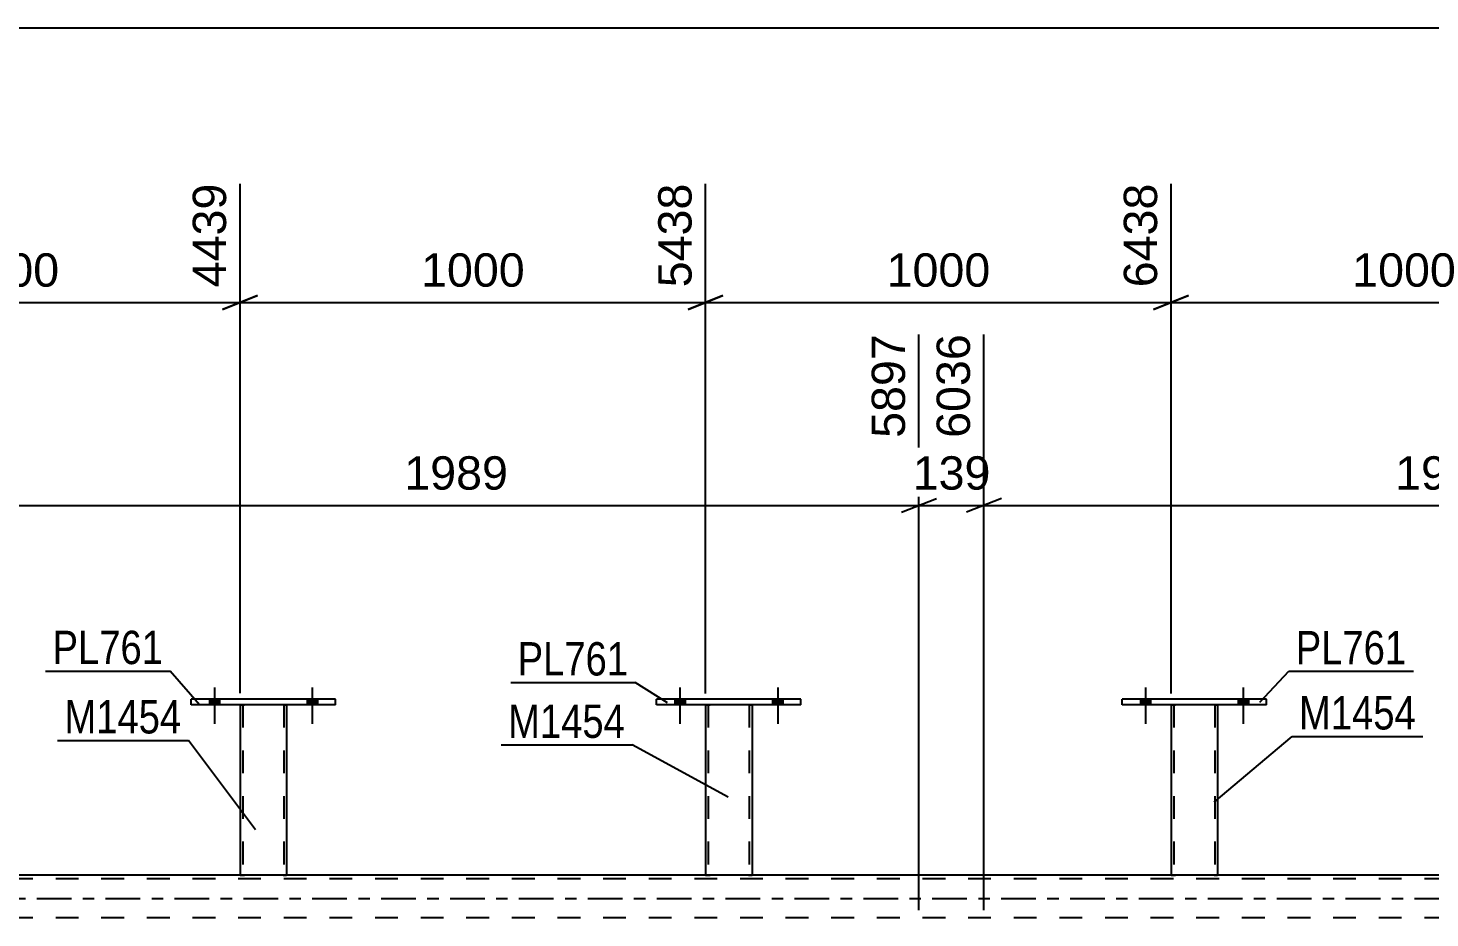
# Model space of a CAD drawing. Header units: millimetres. Extents: x 0 to 841, y 0 to 594.
# Drawn here: x 207.9 to 328.3, y 434.6 to 511.1 of the extents above; entities that cross this region are included whole.
import ezdxf

# ---------------------------------------------------------------- set-up
doc = ezdxf.new("R2010")
doc.units = ezdxf.units.MM
doc.linetypes.add('DXK_LINE_DOT2', pattern=[3.9198, 1.9599, -1.9599])
doc.linetypes.add('DXK_LINE_DOT3', pattern=[5.9187, 2.979, -0.9799, 0.9799, -0.9799])
doc.styles.add('Arial', font='arial.ttf', dxfattribs={"height": 0.2})
doc.styles.add('Arial Narrow', font='ARIALN.TTF', dxfattribs={"height": 0.2})

# ---------------------------------------------------------------- blocks, each defined once
blk = doc.blocks.new('Bolt-318892383-4296 - 4224')
at = {"linetype": 'Continuous'}
for points in [[(223.47, 452.92), (224.35, 452.92), (224.35, 453.4), (223.47, 453.4)], [(231.87, 452.92), (232.75, 452.92), (232.75, 453.4), (231.87, 453.4)]]:
    blk.add_hatch(color=1, dxfattribs=at).paths.add_polyline_path(points)
at = {"color": 1, "linetype": 'Continuous'}
for p, q in [((223.91, 454.4), (223.91, 451.28)), ((232.31, 454.4), (232.31, 451.28)), ((223.47, 453.4), (223.47, 452.92)), ((224.35, 453.4), (224.35, 452.92)), ((231.87, 453.4), (231.87, 452.92)), ((232.75, 453.4), (232.75, 452.92))]:
    blk.add_line(p, q, dxfattribs=at)
blk = doc.blocks.new('Bolt-318892383-4372 - 4224')
at = {"linetype": 'Continuous'}
for points in [[(303.46, 452.92), (304.34, 452.92), (304.34, 453.4), (303.46, 453.4)], [(311.86, 452.92), (312.74, 452.92), (312.74, 453.4), (311.86, 453.4)]]:
    blk.add_hatch(color=1, dxfattribs=at).paths.add_polyline_path(points)
at = {"color": 1, "linetype": 'Continuous'}
for p, q in [((303.9, 454.4), (303.9, 451.28)), ((312.3, 454.4), (312.3, 451.28)), ((303.46, 453.4), (303.46, 452.92)), ((304.34, 453.4), (304.34, 452.92)), ((311.86, 453.4), (311.86, 452.92)), ((312.74, 453.4), (312.74, 452.92))]:
    blk.add_line(p, q, dxfattribs=at)
blk = doc.blocks.new('Part-318892383-4342 - 4224')
at = {"color": 2, "linetype": 'Continuous'}
for p, q in [((226.11, 452.92), (226.11, 438.28)), ((230.11, 452.92), (230.11, 438.28)), ((226.15, 438.28), (226.11, 438.28)), ((226.25, 438.28), (226.15, 438.28)), ((226.41, 438.28), (226.25, 438.28)), ((229.81, 438.28), (226.41, 438.28)), ((229.97, 438.28), (229.81, 438.28)), ((230.07, 438.28), (229.97, 438.28)), ((230.11, 438.28), (230.07, 438.28))]:
    blk.add_line(p, q, dxfattribs=at)
at = {"color": 7, "linetype": 'DXK_LINE_DOT2'}
for p, q in [((226.11, 452.92), (226.11, 452.92)), ((226.11, 452.92), (226.11, 452.92)), ((226.11, 452.92), (226.11, 452.92)), ((226.15, 452.92), (226.11, 452.92)), ((226.11, 452.92), (226.15, 452.92)), ((226.25, 452.92), (226.15, 452.92)), ((226.15, 452.92), (226.25, 452.92)), ((226.41, 452.92), (226.25, 452.92)), ((226.25, 452.92), (226.41, 452.92)), ((226.35, 452.92), (226.35, 452.92)), ((226.35, 452.92), (226.35, 438.28)), ((226.37, 452.92), (226.35, 452.92)), ((226.35, 452.92), (226.37, 452.92)), ((226.42, 452.92), (226.37, 452.92)), ((226.37, 452.92), (226.42, 452.92)), ((229.82, 452.92), (226.41, 452.92)), ((229.82, 452.92), (226.41, 452.92)), ((229.73, 452.92), (226.42, 452.92)), ((226.42, 452.92), (226.5, 452.92)), ((229.8, 452.92), (226.5, 452.92)), ((229.8, 452.92), (229.73, 452.92)), ((229.86, 452.92), (229.8, 452.92)), ((229.8, 452.92), (229.86, 452.92)), ((229.82, 452.92), (229.97, 452.92)), ((229.97, 452.92), (229.82, 452.92)), ((229.87, 452.92), (229.86, 452.92)), ((229.86, 452.92), (229.87, 452.92)), ((229.87, 452.92), (229.87, 452.92)), ((229.87, 452.92), (229.87, 438.28)), ((229.97, 452.92), (230.08, 452.92)), ((230.08, 452.92), (229.97, 452.92)), ((230.08, 452.92), (230.11, 452.92)), ((230.11, 452.92), (230.08, 452.92)), ((230.11, 452.92), (230.11, 452.92)), ((230.11, 452.92), (230.11, 452.92)), ((230.11, 452.92), (230.11, 452.92)), ((226.11, 438.28), (226.15, 438.28)), ((226.15, 438.28), (226.25, 438.28)), ((226.25, 438.28), (226.41, 438.28)), ((226.37, 438.28), (226.35, 438.28)), ((226.35, 438.28), (226.37, 438.28)), ((226.42, 438.28), (226.37, 438.28)), ((226.37, 438.28), (226.41, 438.28)), ((229.81, 438.28), (226.41, 438.28)), ((226.41, 438.28), (226.42, 438.28)), ((229.72, 438.28), (226.42, 438.28)), ((226.42, 438.28), (226.5, 438.28)), ((229.85, 438.28), (226.5, 438.28)), ((229.8, 438.28), (229.72, 438.28)), ((229.85, 438.28), (229.8, 438.28)), ((229.81, 438.28), (229.97, 438.28)), ((229.87, 438.28), (229.85, 438.28)), ((229.85, 438.28), (229.87, 438.28)), ((229.97, 438.28), (230.07, 438.28)), ((230.07, 438.28), (230.11, 438.28))]:
    blk.add_line(p, q, dxfattribs=at)
blk = doc.blocks.new('Part-318892383-4353 - 4224')
at = {"color": 7, "linetype": 'DXK_LINE_DOT2'}
for p, q in [((768.84, 437.96), (84.35, 437.96)), ((230.11, 438.28), (226.11, 438.28)), ((270.1, 438.28), (266.1, 438.28)), ((310.1, 438.28), (306.1, 438.28)), ((768.84, 434.6), (84.35, 434.6))]:
    blk.add_line(p, q, dxfattribs=at)
at = {"color": 2, "linetype": 'Continuous'}
for p, q in [((226.11, 438.28), (190.1, 438.28)), ((266.1, 438.28), (230.11, 438.28)), ((306.1, 438.28), (270.1, 438.28)), ((346.1, 438.28), (310.1, 438.28))]:
    blk.add_line(p, q, dxfattribs=at)
at = {"color": 7, "linetype": 'DXK_LINE_DOT3'}
blk.add_line((84.35, 436.28), (778.64, 436.28), dxfattribs=at)
blk = doc.blocks.new('Part-318892383-4368 - 4224')
at = {"color": 2, "linetype": 'Continuous'}
for p, q in [((261.9, 452.92), (261.9, 453.4)), ((274.3, 453.4), (261.9, 453.4)), ((274.3, 452.92), (261.9, 452.92)), ((274.3, 452.92), (274.3, 453.4))]:
    blk.add_line(p, q, dxfattribs=at)
blk = doc.blocks.new('Bolt-318892383-4373 - 4224')
at = {"linetype": 'Continuous'}
for points in [[(303.46, 452.92), (304.34, 452.92), (304.34, 453.4), (303.46, 453.4)], [(311.86, 452.92), (312.74, 452.92), (312.74, 453.4), (311.86, 453.4)]]:
    blk.add_hatch(color=1, dxfattribs=at).paths.add_polyline_path(points)
at = {"color": 1, "linetype": 'Continuous'}
for p, q in [((303.9, 454.4), (303.9, 451.28)), ((312.3, 454.4), (312.3, 451.28)), ((303.46, 453.4), (303.46, 452.92)), ((304.34, 453.4), (304.34, 452.92)), ((311.86, 453.4), (311.86, 452.92)), ((312.74, 453.4), (312.74, 452.92))]:
    blk.add_line(p, q, dxfattribs=at)
blk = doc.blocks.new('Bolt-318892383-4374 - 4224')
at = {"linetype": 'Continuous'}
for points in [[(263.46, 452.92), (264.34, 452.92), (264.34, 453.4), (263.46, 453.4)], [(271.86, 452.92), (272.74, 452.92), (272.74, 453.4), (271.86, 453.4)]]:
    blk.add_hatch(color=1, dxfattribs=at).paths.add_polyline_path(points)
at = {"color": 1, "linetype": 'Continuous'}
for p, q in [((263.9, 454.4), (263.9, 451.28)), ((272.3, 454.4), (272.3, 451.28)), ((263.46, 453.4), (263.46, 452.92)), ((264.34, 453.4), (264.34, 452.92)), ((271.86, 453.4), (271.86, 452.92)), ((272.74, 453.4), (272.74, 452.92))]:
    blk.add_line(p, q, dxfattribs=at)
blk = doc.blocks.new('Bolt-318892383-4375 - 4224')
at = {"linetype": 'Continuous'}
for points in [[(223.47, 452.92), (224.35, 452.92), (224.35, 453.4), (223.47, 453.4)], [(231.87, 452.92), (232.75, 452.92), (232.75, 453.4), (231.87, 453.4)]]:
    blk.add_hatch(color=1, dxfattribs=at).paths.add_polyline_path(points)
at = {"color": 1, "linetype": 'Continuous'}
for p, q in [((223.91, 454.4), (223.91, 451.28)), ((232.31, 454.4), (232.31, 451.28)), ((223.47, 453.4), (223.47, 452.92)), ((224.35, 453.4), (224.35, 452.92)), ((231.87, 453.4), (231.87, 452.92)), ((232.75, 453.4), (232.75, 452.92))]:
    blk.add_line(p, q, dxfattribs=at)
blk = doc.blocks.new('Part-318892383-4404 - 4224')
at = {"color": 2, "linetype": 'Continuous'}
for p, q in [((301.9, 452.92), (301.9, 453.4)), ((314.3, 453.4), (301.9, 453.4)), ((314.3, 452.92), (301.9, 452.92)), ((314.3, 452.92), (314.3, 453.4))]:
    blk.add_line(p, q, dxfattribs=at)
blk = doc.blocks.new('Part-318892383-4409 - 4224')
at = {"color": 2, "linetype": 'Continuous'}
for p, q in [((306.1, 452.92), (306.1, 438.28)), ((310.1, 452.92), (310.1, 438.28)), ((306.13, 438.28), (306.1, 438.28)), ((306.24, 438.28), (306.13, 438.28)), ((306.39, 438.28), (306.24, 438.28)), ((309.8, 438.28), (306.39, 438.28)), ((309.96, 438.28), (309.8, 438.28)), ((310.06, 438.28), (309.96, 438.28)), ((310.1, 438.28), (310.06, 438.28))]:
    blk.add_line(p, q, dxfattribs=at)
at = {"color": 7, "linetype": 'DXK_LINE_DOT2'}
for p, q in [((306.1, 452.92), (306.1, 452.92)), ((306.1, 452.92), (306.1, 452.92)), ((306.1, 452.92), (306.1, 452.92)), ((306.14, 452.92), (306.1, 452.92)), ((306.1, 452.92), (306.14, 452.92)), ((306.24, 452.92), (306.14, 452.92)), ((306.14, 452.92), (306.24, 452.92)), ((306.4, 452.92), (306.24, 452.92)), ((306.24, 452.92), (306.4, 452.92)), ((306.34, 452.92), (306.34, 452.92)), ((306.34, 452.92), (306.34, 438.28)), ((306.36, 452.92), (306.34, 452.92)), ((306.34, 452.92), (306.36, 452.92)), ((306.41, 452.92), (306.36, 452.92)), ((306.36, 452.92), (306.41, 452.92)), ((309.81, 452.92), (306.4, 452.92)), ((309.81, 452.92), (306.4, 452.92)), ((309.71, 452.92), (306.41, 452.92)), ((306.41, 452.92), (306.49, 452.92)), ((309.79, 452.92), (306.49, 452.92)), ((309.79, 452.92), (309.71, 452.92)), ((309.84, 452.92), (309.79, 452.92)), ((309.79, 452.92), (309.84, 452.92)), ((309.81, 452.92), (309.96, 452.92)), ((309.96, 452.92), (309.81, 452.92)), ((309.86, 452.92), (309.84, 452.92)), ((309.84, 452.92), (309.86, 452.92)), ((309.86, 452.92), (309.86, 452.92)), ((309.86, 452.92), (309.86, 438.28)), ((309.96, 452.92), (310.07, 452.92)), ((310.07, 452.92), (309.96, 452.92)), ((310.07, 452.92), (310.1, 452.92)), ((310.1, 452.92), (310.07, 452.92)), ((310.1, 452.92), (310.1, 452.92)), ((310.1, 452.92), (310.1, 452.92)), ((310.1, 452.92), (310.1, 452.92)), ((306.1, 438.28), (306.13, 438.28)), ((306.13, 438.28), (306.24, 438.28)), ((306.24, 438.28), (306.39, 438.28)), ((306.36, 438.28), (306.34, 438.28)), ((306.34, 438.28), (306.36, 438.28)), ((306.41, 438.28), (306.36, 438.28)), ((306.36, 438.28), (306.39, 438.28)), ((309.8, 438.28), (306.39, 438.28)), ((306.39, 438.28), (306.41, 438.28)), ((309.71, 438.28), (306.41, 438.28)), ((306.41, 438.28), (306.49, 438.28)), ((309.84, 438.28), (306.49, 438.28)), ((309.79, 438.28), (309.71, 438.28)), ((309.84, 438.28), (309.79, 438.28)), ((309.8, 438.28), (309.96, 438.28)), ((309.86, 438.28), (309.84, 438.28)), ((309.84, 438.28), (309.86, 438.28)), ((309.96, 438.28), (310.06, 438.28)), ((310.06, 438.28), (310.1, 438.28))]:
    blk.add_line(p, q, dxfattribs=at)
blk = doc.blocks.new('Part-318892383-4469 - 4224')
at = {"color": 2, "linetype": 'Continuous'}
for p, q in [((221.91, 452.92), (221.91, 453.4)), ((234.31, 453.4), (221.91, 453.4)), ((234.31, 452.92), (221.91, 452.92)), ((234.31, 452.92), (234.31, 453.4))]:
    blk.add_line(p, q, dxfattribs=at)
blk = doc.blocks.new('Part-318892383-4523 - 4224')
at = {"color": 2, "linetype": 'Continuous'}
for p, q in [((266.1, 452.92), (266.1, 438.28)), ((270.1, 452.92), (270.1, 438.28)), ((266.13, 438.28), (266.1, 438.28)), ((266.24, 438.28), (266.13, 438.28)), ((266.39, 438.28), (266.24, 438.28)), ((269.8, 438.28), (266.39, 438.28)), ((269.96, 438.28), (269.8, 438.28)), ((270.06, 438.28), (269.96, 438.28)), ((270.1, 438.28), (270.06, 438.28))]:
    blk.add_line(p, q, dxfattribs=at)
at = {"color": 7, "linetype": 'DXK_LINE_DOT2'}
for p, q in [((266.1, 452.92), (266.1, 452.92)), ((266.1, 452.92), (266.1, 452.92)), ((266.1, 452.92), (266.1, 452.92)), ((266.14, 452.92), (266.1, 452.92)), ((266.1, 452.92), (266.14, 452.92)), ((266.24, 452.92), (266.14, 452.92)), ((266.14, 452.92), (266.24, 452.92)), ((266.4, 452.92), (266.24, 452.92)), ((266.24, 452.92), (266.4, 452.92)), ((266.34, 452.92), (266.34, 452.92)), ((266.34, 452.92), (266.34, 438.28)), ((266.36, 452.92), (266.34, 452.92)), ((266.34, 452.92), (266.36, 452.92)), ((266.41, 452.92), (266.36, 452.92)), ((266.36, 452.92), (266.41, 452.92)), ((269.81, 452.92), (266.4, 452.92)), ((269.81, 452.92), (266.4, 452.92)), ((269.71, 452.92), (266.41, 452.92)), ((266.41, 452.92), (266.49, 452.92)), ((269.79, 452.92), (266.49, 452.92)), ((269.79, 452.92), (269.71, 452.92)), ((269.84, 452.92), (269.79, 452.92)), ((269.79, 452.92), (269.84, 452.92)), ((269.81, 452.92), (269.96, 452.92)), ((269.96, 452.92), (269.81, 452.92)), ((269.86, 452.92), (269.84, 452.92)), ((269.84, 452.92), (269.86, 452.92)), ((269.86, 452.92), (269.86, 452.92)), ((269.86, 452.92), (269.86, 438.28)), ((269.96, 452.92), (270.07, 452.92)), ((270.07, 452.92), (269.96, 452.92)), ((270.07, 452.92), (270.1, 452.92)), ((270.1, 452.92), (270.07, 452.92)), ((270.1, 452.92), (270.1, 452.92)), ((270.1, 452.92), (270.1, 452.92)), ((270.1, 452.92), (270.1, 452.92)), ((266.1, 438.28), (266.13, 438.28)), ((266.13, 438.28), (266.24, 438.28)), ((266.24, 438.28), (266.39, 438.28)), ((266.36, 438.28), (266.34, 438.28)), ((266.34, 438.28), (266.36, 438.28)), ((266.41, 438.28), (266.36, 438.28)), ((266.36, 438.28), (266.39, 438.28)), ((269.8, 438.28), (266.39, 438.28)), ((266.39, 438.28), (266.41, 438.28)), ((269.71, 438.28), (266.41, 438.28)), ((266.41, 438.28), (266.49, 438.28)), ((269.84, 438.28), (266.49, 438.28)), ((269.79, 438.28), (269.71, 438.28)), ((269.84, 438.28), (269.79, 438.28)), ((269.8, 438.28), (269.96, 438.28)), ((269.86, 438.28), (269.84, 438.28)), ((269.84, 438.28), (269.86, 438.28)), ((269.96, 438.28), (270.06, 438.28)), ((270.06, 438.28), (270.1, 438.28))]:
    blk.add_line(p, q, dxfattribs=at)
blk = doc.blocks.new('Bolt-318892383-4565 - 4224')
at = {"linetype": 'Continuous'}
for points in [[(263.46, 452.92), (264.34, 452.92), (264.34, 453.4), (263.46, 453.4)], [(271.86, 452.92), (272.74, 452.92), (272.74, 453.4), (271.86, 453.4)]]:
    blk.add_hatch(color=1, dxfattribs=at).paths.add_polyline_path(points)
at = {"color": 1, "linetype": 'Continuous'}
for p, q in [((263.9, 454.4), (263.9, 451.28)), ((272.3, 454.4), (272.3, 451.28)), ((263.46, 453.4), (263.46, 452.92)), ((264.34, 453.4), (264.34, 452.92)), ((271.86, 453.4), (271.86, 452.92)), ((272.74, 453.4), (272.74, 452.92))]:
    blk.add_line(p, q, dxfattribs=at)
blk = doc.blocks.new('StraightDimension-318892383-5492 - 4224')
at = {"color": 7, "linetype": 'Continuous'}
for p, q in [((204.89, 435.28), (204.89, 484.75)), ((284.44, 435.28), (284.44, 484.75)), ((206.39, 470.66), (203.39, 469.46)), ((204.89, 470.06), (284.44, 470.06)), ((282.94, 469.46), (285.94, 470.66))]:
    blk.add_line(p, q, dxfattribs=at)
at = {"color": 0}
blk.add_wipeout([(249.71, 470.81), (249.71, 475.01), (239.62, 475.01), (239.62, 470.81)], dxfattribs=at)
at = {"color": 3, "style": 'Arial'}
blk.add_text('1989', height=2.865, dxfattribs=at).set_placement((240.22, 471.41))
at = {"color": 0, "linetype": 'Continuous'}
blk.add_wipeout([(283.84, 485.35), (279.64, 485.35), (279.64, 475.26), (283.84, 475.26)], dxfattribs=at)
at = {"color": 3, "linetype": 'Continuous', "style": 'Arial'}
blk.add_text('5897', height=2.865, rotation=90.0002, dxfattribs=at).set_placement((283.24, 475.86))
blk = doc.blocks.new('StraightDimension-318892383-5506 - 4224')
at = {"color": 7, "linetype": 'Continuous'}
for p, q in [((284.44, 435.28), (284.44, 484.75)), ((290.02, 435.28), (290.02, 484.75)), ((282.94, 469.46), (285.94, 470.66)), ((284.44, 470.06), (290.02, 470.06)), ((291.52, 470.66), (288.52, 469.46))]:
    blk.add_line(p, q, dxfattribs=at)
at = {"color": 0}
blk.add_wipeout([(291.17, 470.81), (291.17, 475.01), (283.3, 475.01), (283.3, 470.81)], dxfattribs=at)
at = {"color": 3, "style": 'Arial'}
blk.add_text('139', height=2.865, dxfattribs=at).set_placement((283.9, 471.41))
at = {"color": 0, "linetype": 'Continuous'}
blk.add_wipeout([(289.42, 485.35), (285.22, 485.35), (285.22, 475.26), (289.42, 475.26)], dxfattribs=at)
at = {"color": 3, "linetype": 'Continuous', "style": 'Arial'}
blk.add_text('6036', height=2.865, rotation=90.0002, dxfattribs=at).set_placement((288.82, 475.86))
blk = doc.blocks.new('StraightDimension-318892383-5334 - 4224')
at = {"color": 7, "linetype": 'Continuous'}
for p, q in [((186.11, 453.92), (186.11, 497.7)), ((226.11, 453.91), (226.11, 497.7)), ((187.61, 488.1), (184.61, 486.9)), ((224.61, 486.9), (227.61, 488.1)), ((186.11, 487.5), (226.11, 487.5))]:
    blk.add_line(p, q, dxfattribs=at)
at = {"color": 0}
blk.add_wipeout([(211.16, 488.25), (211.16, 492.45), (201.06, 492.45), (201.06, 488.25)], dxfattribs=at)
at = {"color": 3, "style": 'Arial'}
blk.add_text('1000', height=2.865, dxfattribs=at).set_placement((201.66, 488.85))
at = {"color": 0, "linetype": 'Continuous'}
blk.add_wipeout([(225.51, 498.3), (221.31, 498.3), (221.31, 488.2), (225.51, 488.2)], dxfattribs=at)
at = {"color": 3, "linetype": 'Continuous', "style": 'Arial'}
blk.add_text('4439', height=2.865, rotation=90.0002, dxfattribs=at).set_placement((224.91, 488.8))
blk = doc.blocks.new('StraightDimension-318892383-5342 - 4224')
at = {"color": 7, "linetype": 'Continuous'}
for p, q in [((226.11, 453.91), (226.11, 497.7)), ((266.1, 453.9), (266.1, 497.7)), ((227.61, 488.1), (224.61, 486.9)), ((264.6, 486.9), (267.6, 488.1)), ((226.11, 487.5), (266.1, 487.5))]:
    blk.add_line(p, q, dxfattribs=at)
at = {"color": 0}
blk.add_wipeout([(251.16, 488.25), (251.16, 492.45), (241.06, 492.45), (241.06, 488.25)], dxfattribs=at)
at = {"color": 3, "style": 'Arial'}
blk.add_text('1000', height=2.865, dxfattribs=at).set_placement((241.66, 488.85))
at = {"color": 0, "linetype": 'Continuous'}
blk.add_wipeout([(265.5, 498.3), (261.3, 498.3), (261.3, 488.2), (265.5, 488.2)], dxfattribs=at)
at = {"color": 3, "linetype": 'Continuous', "style": 'Arial'}
blk.add_text('5438', height=2.865, rotation=90.0002, dxfattribs=at).set_placement((264.9, 488.8))
blk = doc.blocks.new('StraightDimension-318892383-5350 - 4224')
at = {"color": 7, "linetype": 'Continuous'}
for p, q in [((266.1, 453.9), (266.1, 497.7)), ((306.1, 453.89), (306.1, 497.7)), ((267.6, 488.1), (264.6, 486.9)), ((304.6, 486.9), (307.6, 488.1)), ((266.1, 487.5), (306.1, 487.5))]:
    blk.add_line(p, q, dxfattribs=at)
at = {"color": 0}
blk.add_wipeout([(291.15, 488.25), (291.15, 492.45), (281.06, 492.45), (281.06, 488.25)], dxfattribs=at)
at = {"color": 3, "style": 'Arial'}
blk.add_text('1000', height=2.865, dxfattribs=at).set_placement((281.66, 488.85))
at = {"color": 0, "linetype": 'Continuous'}
blk.add_wipeout([(305.5, 498.3), (301.3, 498.3), (301.3, 488.2), (305.5, 488.2)], dxfattribs=at)
at = {"color": 3, "linetype": 'Continuous', "style": 'Arial'}
blk.add_text('6438', height=2.865, rotation=90.0002, dxfattribs=at).set_placement((304.9, 488.8))
blk = doc.blocks.new('StraightDimension-318892383-5358 - 4224')
at = {"color": 7, "linetype": 'Continuous'}
for p, q in [((306.1, 453.89), (306.1, 497.7)), ((346.11, 453.87), (346.11, 497.7)), ((307.6, 488.1), (304.6, 486.9)), ((344.61, 486.9), (347.61, 488.1)), ((306.1, 487.5), (346.11, 487.5))]:
    blk.add_line(p, q, dxfattribs=at)
at = {"color": 0}
blk.add_wipeout([(331.15, 488.25), (331.15, 492.45), (321.06, 492.45), (321.06, 488.25)], dxfattribs=at)
at = {"color": 3, "style": 'Arial'}
blk.add_text('1000', height=2.865, dxfattribs=at).set_placement((321.66, 488.85))
at = {"color": 0, "linetype": 'Continuous'}
blk.add_wipeout([(345.51, 498.3), (341.31, 498.3), (341.31, 488.2), (345.51, 488.2)], dxfattribs=at)
at = {"color": 3, "linetype": 'Continuous', "style": 'Arial'}
blk.add_text('7438', height=2.865, rotation=90.0002, dxfattribs=at).set_placement((344.91, 488.8))
blk = doc.blocks.new('StraightDimension-318892383-5520 - 4224')
at = {"color": 7, "linetype": 'Continuous'}
for p, q in [((290.02, 435.28), (290.02, 484.75)), ((369.58, 435.28), (369.58, 484.75)), ((291.52, 470.66), (288.52, 469.46)), ((290.02, 470.06), (369.58, 470.06)), ((368.08, 469.46), (371.08, 470.66))]:
    blk.add_line(p, q, dxfattribs=at)
at = {"color": 0}
blk.add_wipeout([(334.85, 470.81), (334.85, 475.01), (324.75, 475.01), (324.75, 470.81)], dxfattribs=at)
at = {"color": 3, "style": 'Arial'}
blk.add_text('1989', height=2.865, dxfattribs=at).set_placement((325.35, 471.41))
at = {"color": 0, "linetype": 'Continuous'}
blk.add_wipeout([(368.98, 485.35), (364.78, 485.35), (364.78, 475.26), (368.98, 475.26)], dxfattribs=at)
at = {"color": 3, "linetype": 'Continuous', "style": 'Arial'}
blk.add_text('8025', height=2.865, rotation=90.0002, dxfattribs=at).set_placement((368.38, 475.86))
blk = doc.blocks.new('StraightDimension-318892383-6745 - 5883')
at = {"color": 7, "linetype": 'Continuous'}
blk.add_line((58.19, 511.08), (768.23, 511.08), dxfattribs=at)
blk = doc.blocks.new('Mark-318892383-4338 - 4224')
at = {"color": 0}
blk.add_wipeout([(221.07, 450.46), (221.07, 453.46), (211.02, 453.46), (211.02, 450.46)], dxfattribs=at)
blk.add_wipeout([(221.07, 450.46), (221.07, 453.46), (211.02, 453.46), (211.02, 450.46)], dxfattribs=at)
at = {"color": 30, "linetype": 'Continuous'}
for p in [(210.42, 449.86), (227.44, 442.18)]:
    blk.add_line(p, (221.67, 449.86), dxfattribs=at)
at = {"color": 3, "style": 'Arial Narrow'}
blk.add_text('M1454', height=2.863, dxfattribs=at).set_placement((211.02, 450.46))
blk = doc.blocks.new('Mark-318892383-4364 - 4224')
at = {"color": 0}
blk.add_wipeout([(259.46, 455.44), (259.46, 458.44), (249.96, 458.44), (249.96, 455.44)], dxfattribs=at)
blk.add_wipeout([(259.46, 455.44), (259.46, 458.44), (249.96, 458.44), (249.96, 455.44)], dxfattribs=at)
at = {"color": 30, "linetype": 'Continuous'}
for p in [(249.36, 454.84), (262.83, 453.08)]:
    blk.add_line(p, (260.06, 454.84), dxfattribs=at)
at = {"color": 3, "style": 'Arial Narrow'}
blk.add_text('PL761', height=2.863, dxfattribs=at).set_placement((249.96, 455.44))
blk = doc.blocks.new('Mark-318892383-4400 - 4224')
at = {"color": 0}
blk.add_wipeout([(326.32, 456.4), (326.32, 459.4), (316.81, 459.4), (316.81, 456.4)], dxfattribs=at)
blk.add_wipeout([(326.32, 456.4), (326.32, 459.4), (316.81, 459.4), (316.81, 456.4)], dxfattribs=at)
at = {"color": 30, "linetype": 'Continuous'}
for p, q in [((313.73, 453.16), (316.21, 455.8)), ((316.21, 455.8), (326.92, 455.8))]:
    blk.add_line(p, q, dxfattribs=at)
at = {"color": 3, "style": 'Arial Narrow'}
blk.add_text('PL761', height=2.863, dxfattribs=at).set_placement((316.81, 456.4))
blk = doc.blocks.new('Mark-318892383-4405 - 4224')
at = {"color": 0}
blk.add_wipeout([(327.14, 450.8), (327.14, 453.8), (317.09, 453.8), (317.09, 450.8)], dxfattribs=at)
blk.add_wipeout([(327.14, 450.8), (327.14, 453.8), (317.09, 453.8), (317.09, 450.8)], dxfattribs=at)
at = {"color": 30, "linetype": 'Continuous'}
for p, q in [((309.79, 444.55), (316.49, 450.2)), ((316.49, 450.2), (327.74, 450.2))]:
    blk.add_line(p, q, dxfattribs=at)
at = {"color": 3, "style": 'Arial Narrow'}
blk.add_text('M1454', height=2.863, dxfattribs=at).set_placement((317.09, 450.8))
blk = doc.blocks.new('Mark-318892383-4465 - 4224')
at = {"color": 0}
blk.add_wipeout([(219.5, 456.42), (219.5, 459.42), (210, 459.42), (210, 456.42)], dxfattribs=at)
blk.add_wipeout([(219.5, 456.42), (219.5, 459.42), (210, 459.42), (210, 456.42)], dxfattribs=at)
at = {"color": 30, "linetype": 'Continuous'}
for p in [(209.4, 455.82), (222.63, 452.92)]:
    blk.add_line(p, (220.1, 455.82), dxfattribs=at)
at = {"color": 3, "style": 'Arial Narrow'}
blk.add_text('PL761', height=2.863, dxfattribs=at).set_placement((210, 456.42))
blk = doc.blocks.new('Mark-318892383-4519 - 4224')
at = {"color": 0}
blk.add_wipeout([(259.19, 450.08), (259.19, 453.08), (249.14, 453.08), (249.14, 450.08)], dxfattribs=at)
blk.add_wipeout([(259.19, 450.08), (259.19, 453.08), (249.14, 453.08), (249.14, 450.08)], dxfattribs=at)
at = {"color": 30, "linetype": 'Continuous'}
for p in [(248.54, 449.48), (268.04, 444.97)]:
    blk.add_line(p, (259.79, 449.48), dxfattribs=at)
at = {"color": 3, "style": 'Arial Narrow'}
blk.add_text('M1454', height=2.863, dxfattribs=at).set_placement((249.14, 450.08))

msp = doc.modelspace()

# ---------------------------------------------------------------- block references
for name in ['StraightDimension-318892383-6745 - 5883', 'Bolt-318892383-4296 - 4224', 'Bolt-318892383-4375 - 4224', 'Bolt-318892383-4374 - 4224', 'Bolt-318892383-4565 - 4224', 'Bolt-318892383-4372 - 4224', 'Bolt-318892383-4373 - 4224', 'Part-318892383-4469 - 4224', 'Part-318892383-4342 - 4224', 'Part-318892383-4368 - 4224', 'Part-318892383-4523 - 4224', 'Part-318892383-4404 - 4224', 'Part-318892383-4409 - 4224', 'Part-318892383-4353 - 4224']:
    msp.add_blockref(name, (0, 0))

# ---------------------------------------------------------------- next in the draw order: block references
msp.add_blockref('StraightDimension-318892383-5492 - 4224', (0, 0))

# ---------------------------------------------------------------- next in the draw order: block references
for name in ['StraightDimension-318892383-5334 - 4224', 'StraightDimension-318892383-5506 - 4224']:
    msp.add_blockref(name, (0, 0))

# ---------------------------------------------------------------- next in the draw order: block references
msp.add_blockref('StraightDimension-318892383-5342 - 4224', (0, 0))

# ---------------------------------------------------------------- next in the draw order: block references
for name in ['StraightDimension-318892383-5350 - 4224', 'Mark-318892383-4364 - 4224', 'Mark-318892383-4338 - 4224']:
    msp.add_blockref(name, (0, 0))

# ---------------------------------------------------------------- next in the draw order: block references
for name in ['StraightDimension-318892383-5358 - 4224', 'Mark-318892383-4465 - 4224', 'Mark-318892383-4519 - 4224']:
    msp.add_blockref(name, (0, 0))

# ---------------------------------------------------------------- next in the draw order: block references
msp.add_blockref('StraightDimension-318892383-5520 - 4224', (0, 0))

# ---------------------------------------------------------------- next in the draw order: block references
msp.add_blockref('Mark-318892383-4400 - 4224', (0, 0))

# ---------------------------------------------------------------- next in the draw order: block references
msp.add_blockref('Mark-318892383-4405 - 4224', (0, 0))

doc.saveas('drawing.dxf')
